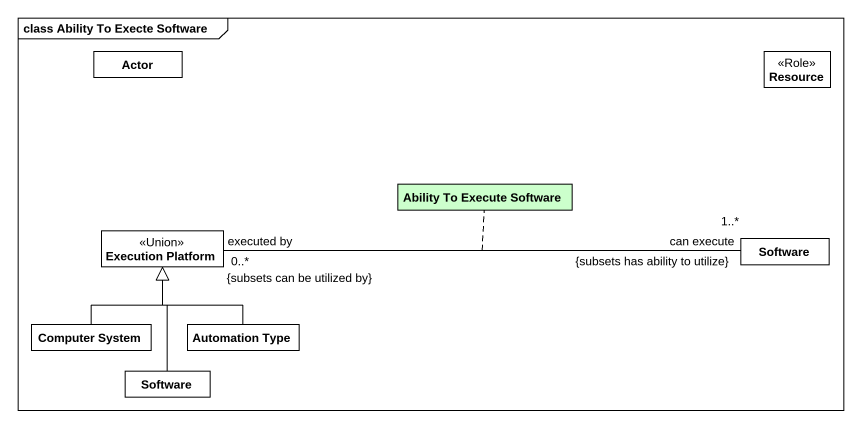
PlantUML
@startuml
mainframe class Ability To Execte Software
hide circle
hide empty members
class "Actor" as Actor_
class Resource <<Role>>
class "Ability To Execute Software" as Ability_To_Execute_Software #CCFFCC
class "Execution Platform" as Execution_Platform <<Union>>
class Software
class "Computer System" as Computer_System
class "Automation Type" as Automation_Type
class "Software" as Software_2
Software "can execute\n1..*\n{subsets has ability to utilize}" -left- "executed by\n0..*\n{subsets can be utilized by}" Execution_Platform
(Software, Execution_Platform) .. Ability_To_Execute_Software
Computer_System -up-|> Execution_Platform
Automation_Type -up-|> Execution_Platform
Software_2 -up-|> Execution_Platform
@enduml
